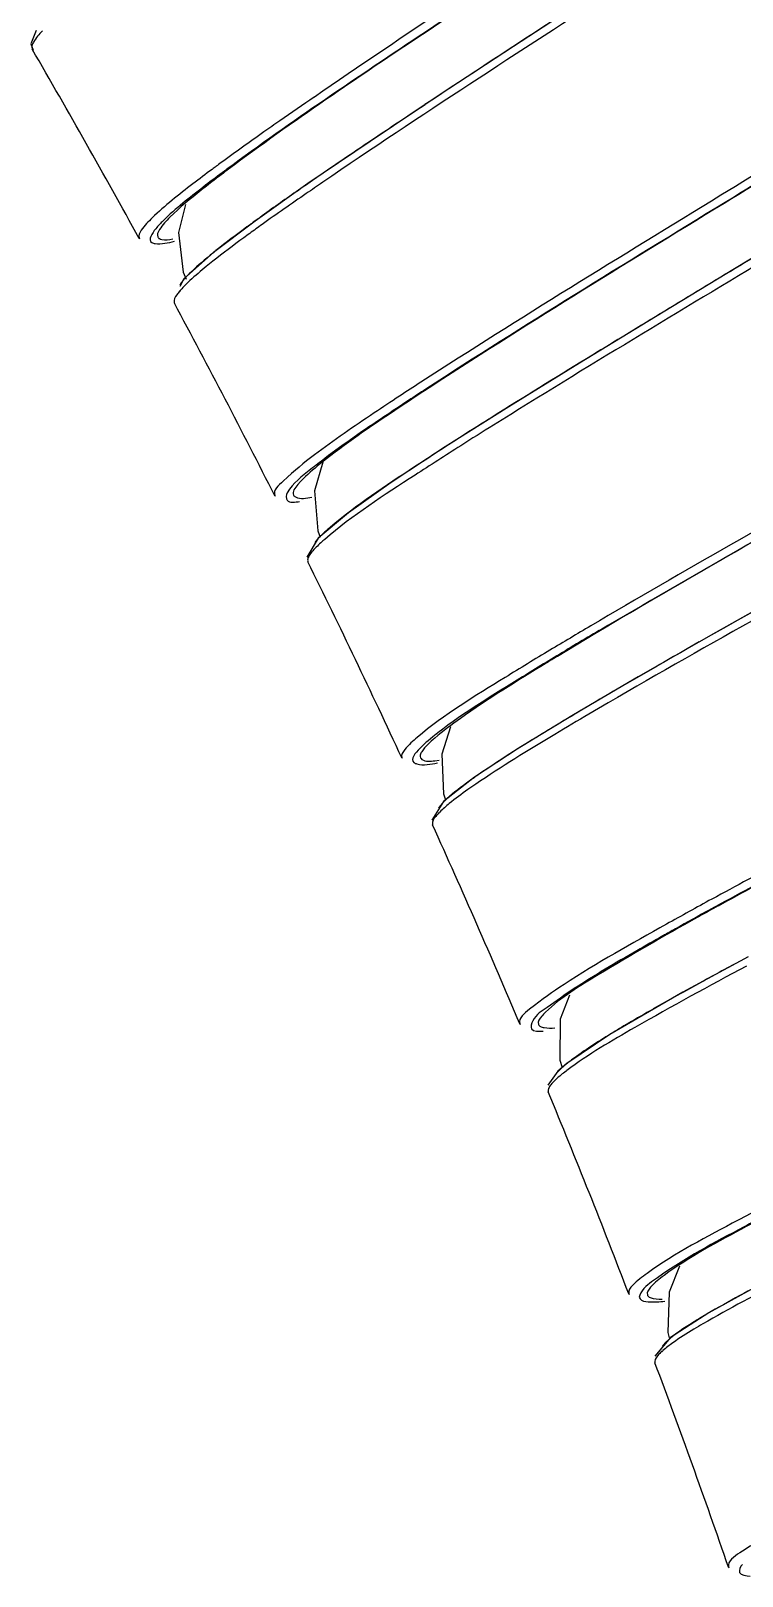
# Model space of a CAD drawing. Header units: millimetres. Extents: x 601 to 1195, y -13 to 407.
# Drawn here: x 1041.72 to 1047.33, y 326.82 to 339.03 of the extents above; entities that cross this region are included whole.
import ezdxf

# ---------------------------------------------------------------- set-up
doc = ezdxf.new("R2010")
doc.units = ezdxf.units.MM
doc.header["$LTSCALE"] = 0.1

msp = doc.modelspace()

# ---------------------------------------------------------------- linework, layer by layer
at = {"color": 7, "linetype": 'Continuous'}
for p, q in [((1041.757, 339.027), (1041.716, 338.922)), ((1041.716, 338.922), (1041.734, 338.873)), ((1044.828, 338.442), (1044.718, 338.369)), ((1043.903, 337.819), (1043.486, 337.524)), ((1043.828, 337.766), (1043.794, 337.743)), ((1043.848, 337.78), (1043.828, 337.766)), ((1042.937, 337.655), (1042.882, 337.432)), ((1043.486, 337.524), (1043.157, 337.275)), ((1042.57, 337.39), (1042.574, 337.383)), ((1042.57, 337.39), (1042.571, 337.387)), ((1042.882, 337.432), (1042.919, 337.12)), ((1043.157, 337.275), (1042.924, 337.067)), ((1042.919, 337.12), (1042.943, 337.064)), ((1042.924, 337.067), (1042.891, 337.008)), ((1042.847, 336.881), (1042.849, 336.876)), ((1046.537, 336.701), (1046.418, 336.628)), ((1045.412, 336.009), (1045.334, 335.959)), ((1044.02, 335.619), (1043.956, 335.393)), ((1043.642, 335.357), (1043.644, 335.352)), ((1043.642, 335.357), (1043.643, 335.354)), ((1043.956, 335.393), (1043.981, 335.077)), ((1044.223, 335.221), (1043.983, 335.021)), ((1043.981, 335.077), (1044, 335.027)), ((1043.983, 335.021), (1043.895, 334.871)), ((1046.994, 334.201), (1046.898, 334.146)), ((1046, 333.625), (1045.563, 333.358)), ((1045.948, 333.593), (1045.924, 333.579)), ((1045.03, 333.529), (1044.96, 333.313)), ((1045.563, 333.358), (1045.219, 333.132)), ((1044.644, 333.289), (1044.645, 333.286)), ((1044.644, 333.289), (1044.647, 333.282)), ((1044.905, 333.262), (1044.941, 333.266)), ((1044.96, 333.313), (1044.973, 333)), ((1045.219, 333.132), (1044.974, 332.94)), ((1044.973, 333), (1044.989, 332.953)), ((1044.974, 332.94), (1044.881, 332.793)), ((1047.125, 332.111), (1047.081, 332.087)), ((1047.142, 332.116), (1047.102, 332.094)), ((1047.381, 331.715), (1046.863, 331.434)), ((1045.97, 331.412), (1045.896, 331.221)), ((1046.863, 331.434), (1046.288, 331.101)), ((1045.576, 331.187), (1045.577, 331.185)), ((1045.576, 331.187), (1045.579, 331.181)), ((1045.896, 331.221), (1045.893, 330.899)), ((1046.288, 331.101), (1045.948, 330.873)), ((1045.893, 330.899), (1045.91, 330.841)), ((1045.876, 330.812), (1045.799, 330.701)), ((1045.948, 330.873), (1045.876, 330.812)), ((1046.838, 329.272), (1046.755, 329.066)), ((1046.437, 329.057), (1046.439, 329.049)), ((1046.437, 329.057), (1046.438, 329.054)), ((1046.755, 329.066), (1046.745, 328.749)), ((1047.07, 328.903), (1046.768, 328.708)), ((1046.768, 328.708), (1046.643, 328.561)), ((1046.745, 328.749), (1046.757, 328.705)), ((1046.709, 328.649), (1046.7, 328.638)), ((1046.735, 328.676), (1046.719, 328.66)), ((1047.225, 326.897), (1047.227, 326.891)), ((1047.225, 326.897), (1047.226, 326.895))]:
    msp.add_line(p, q, dxfattribs=at)
for points in [[(1046.056, 339.247), (1045.527, 338.902), (1044.941, 338.517)], [(1044.941, 338.517), (1044.394, 338.153), (1043.903, 337.819)], [(1048.376, 337.812), (1047.272, 337.146), (1046.648, 336.768)], [(1046.648, 336.768), (1046.048, 336.402), (1045.489, 336.057)], [(1045.489, 336.057), (1044.987, 335.74), (1044.56, 335.459), (1044.223, 335.221)], [(1048.269, 334.918), (1047.695, 334.597), (1047.083, 334.251)], [(1047.083, 334.251), (1046.512, 333.925), (1046, 333.625)], [(1048.542, 329.662), (1047.975, 329.382), (1047.476, 329.126), (1047.07, 328.903)]]:
    msp.add_lwpolyline(points, dxfattribs=at)
for centre, radius, start, end in [((1154.078, 173.116), 198.163, 123.08932, 123.45726), ((1041.748, 338.894), 0.0252, 203.9318, 209.9538), ((982.961, 304.665), 68, 28.76382, 30.20987), ((1068.879, 302.149), 44.078, 124.4359, 124.8647), ((1052.118, 325.834), 15.062, 126.224, 126.4057), ((1051.348, 326.878), 13.764, 126.406, 126.5758), ((1049.293, 329.854), 10.073, 127.0869, 127.4052), ((1050.211, 328.639), 11.596, 126.7274, 127.0857), ((1051.279, 327.072), 13.498, 126.4283, 126.6257), ((1062.313, 311.213), 32.354, 124.4889, 124.7992), ((1055.215, 321.368), 19.965, 124.8961, 125.9024), ((1051.011, 327.182), 12.79, 126.1815, 126.3989), ((1051.865, 326.014), 14.237, 125.947, 126.181), ((1053.136, 324.079), 16.495, 125.5677, 125.7766), ((1325.434, -123.006), 537.693, 121.09721, 121.24452), ((982.961, 304.665), 68, 26.82716, 28.2732), ((1043.32, 336.607), 0.563, 138.4862, 140.0632), ((1062.541, 308.833), 32.66, 122.9122, 123.2663), ((1061.743, 310.164), 31.042, 123.0033, 123.3001), ((1068.161, 299.633), 42.904, 122.1453, 122.552), ((1070.195, 296.126), 46.897, 121.9642, 122.3374), ((1044.963, 334.058), 1.371, 131.6666, 132.4224), ((1045.168, 333.826), 1.68, 130.436, 131.6486), ((1045.094, 333.782), 1.621, 130.7447, 131.4208), ((1043.926, 334.844), 0.0252, 201.4072, 205.9544), ((982.961, 304.665), 68, 24.89049, 26.33653), ((1148.928, 154.525), 206.576, 119.20848, 119.56705), ((1068.99, 295.549), 45.011, 120.5121, 120.9892), ((1067.861, 297.562), 42.638, 120.5264, 121.0827), ((1061.227, 308.759), 29.618, 121.2269, 121.4254), ((1062.642, 305.723), 32.487, 120.611, 120.9199), ((1048.488, 328.464), 5.698, 124.3892, 124.527), ((1045.083, 332.794), 0.176, 144.7804, 147.6387), ((1045.353, 332.444), 0.581, 134.6624, 135.678), ((1045.125, 332.764), 0.227, 141.9569, 144.7709), ((1044.911, 332.767), 0.0256, 193.6061, 204.3242), ((982.961, 304.665), 68, 22.95377, 24.39981), ((1082.572, 267.043), 74.163, 118.07645, 118.58039), ((1083.114, 266.16), 75.132, 118.10055, 118.62079), ((1081.441, 269.526), 71.371, 118.18297, 118.72237), ((1066.522, 296.594), 40.469, 118.7101, 119.1567), ((1067.53, 294.972), 42.371, 118.8243, 119.016), ((1062.026, 304.665), 31.23, 119.1679, 119.3738), ((1067.516, 294.1), 42.665, 118.2341, 118.7238), ((1059.301, 309.058), 25.6, 118.6894, 119.6662), ((1054.063, 318.263), 15.009, 119.6856, 120.5524), ((1046.876, 329.714), 1.483, 127.2783, 128.2922), ((1047.009, 329.539), 1.703, 126.9281, 127.2925), ((1046.984, 329.432), 1.729, 126.7694, 127.0528), ((1046.767, 329.852), 1.307, 128.3086, 128.5636), ((1045.826, 330.657), 0.0253, 193.3003, 201.7359), ((982.961, 304.665), 68, 21.01722, 22.46326), ((1047.094, 328.158), 0.591, 130.861, 131.4712), ((1046.896, 328.488), 0.247, 137.9554, 139.321), ((1046.929, 328.458), 0.291, 136.1628, 137.9417), ((982.961, 304.665), 68, 19.08055, 20.5266)]:
    msp.add_arc(centre, radius, start, end, dxfattribs=at)
for points, knots in [([(1046.946, 340.416), (1046.241, 339.95), (1045.005, 339.135), (1043.775, 338.31), (1043.264, 337.933)], [0, 0, 0, 0, 0.570972, 1, 1, 1, 1]), ([(1046.945, 340.416), (1046.239, 339.948), (1045.008, 339.134), (1043.781, 338.31), (1043.276, 337.933)], [0, 0, 0, 0, 0.573638, 1, 1, 1, 1]), ([(1046.909, 340.471), (1046.64, 340.293), (1045.652, 339.641), (1044.663, 338.99), (1043.954, 338.503)], [0, 0, 0, 0, 0.272562, 1, 1, 1, 1]), ([(1047.254, 339.949), (1046.955, 339.754), (1045.873, 339.053), (1044.79, 338.355), (1044.02, 337.83)], [0, 0, 0, 0, 0.277241, 1, 1, 1, 1]), ([(1041.737, 338.937), (1041.731, 338.927), (1041.723, 338.911), (1041.722, 338.89), (1041.725, 338.884)], [0, 0, 0, 0, 0.5954, 1, 1, 1, 1]), ([(1044.718, 338.369), (1044.653, 338.326), (1044.41, 338.164), (1044.168, 338.001), (1043.992, 337.88)], [0, 0, 0, 0, 0.26711, 1, 1, 1, 1]), ([(1043.682, 338.315), (1043.64, 338.286), (1043.484, 338.177), (1043.33, 338.067), (1043.218, 337.985)], [0, 0, 0, 0, 0.270611, 1, 1, 1, 1]), ([(1048.083, 338.29), (1047.777, 338.102), (1046.678, 337.428), (1045.577, 336.757), (1044.796, 336.251)], [0, 0, 0, 0, 0.278392, 1, 1, 1, 1]), ([(1048.117, 338.233), (1047.808, 338.043), (1046.706, 337.366), (1045.602, 336.692), (1044.824, 336.183)], [0, 0, 0, 0, 0.280604, 1, 1, 1, 1]), ([(1048.117, 338.234), (1047.811, 338.046), (1046.713, 337.373), (1045.613, 336.702), (1044.835, 336.197)], [0, 0, 0, 0, 0.279183, 1, 1, 1, 1]), ([(1043.146, 337.932), (1043.096, 337.894), (1042.934, 337.772), (1042.774, 337.646), (1042.674, 337.549)], [0, 0, 0, 0, 0.311804, 1, 1, 1, 1]), ([(1043.226, 337.905), (1043.176, 337.868), (1043.017, 337.747), (1042.859, 337.623), (1042.76, 337.526)], [0, 0, 0, 0, 0.311755, 1, 1, 1, 1]), ([(1043.174, 337.856), (1043.136, 337.826), (1043.012, 337.73), (1042.891, 337.631), (1042.814, 337.554)], [0, 0, 0, 0, 0.305964, 1, 1, 1, 1]), ([(1044.02, 337.83), (1043.977, 337.8), (1043.816, 337.69), (1043.657, 337.579), (1043.541, 337.497)], [0, 0, 0, 0, 0.269819, 1, 1, 1, 1]), ([(1048.41, 337.756), (1048.134, 337.59), (1047.118, 336.979), (1046.101, 336.369), (1045.368, 335.912)], [0, 0, 0, 0, 0.271749, 1, 1, 1, 1]), ([(1042.674, 337.549), (1042.643, 337.519), (1042.601, 337.477), (1042.562, 337.409), (1042.57, 337.39)], [0, 0, 0, 0, 0.674803, 1, 1, 1, 1]), ([(1042.76, 337.526), (1042.74, 337.506), (1042.7, 337.469), (1042.638, 337.374), (1042.67, 337.354)], [0, 0, 0, 0, 0.434131, 1, 1, 1, 1]), ([(1042.814, 337.554), (1042.783, 337.524), (1042.743, 337.484), (1042.708, 337.415), (1042.718, 337.398)], [0, 0, 0, 0, 0.678157, 1, 1, 1, 1]), ([(1042.67, 337.354), (1042.678, 337.35), (1042.739, 337.336), (1042.799, 337.353), (1042.85, 337.364)], [0, 0, 0, 0, 0.148429, 1, 1, 1, 1]), ([(1042.718, 337.398), (1042.719, 337.395), (1042.723, 337.39), (1042.728, 337.386), (1042.731, 337.385)], [0, 0, 0, 0, 0.474503, 1, 1, 1, 1]), ([(1042.731, 337.385), (1042.737, 337.382), (1042.771, 337.372), (1042.807, 337.377), (1042.836, 337.382)], [0, 0, 0, 0, 0.172029, 1, 1, 1, 1]), ([(1043.493, 337.461), (1043.46, 337.438), (1043.346, 337.355), (1043.233, 337.27), (1043.153, 337.207)], [0, 0, 0, 0, 0.279049, 1, 1, 1, 1]), ([(1043.177, 337.29), (1043.153, 337.271), (1043.074, 337.206), (1042.997, 337.139), (1042.948, 337.088)], [0, 0, 0, 0, 0.302177, 1, 1, 1, 1]), ([(1043.153, 337.207), (1043.135, 337.193), (1043.074, 337.144), (1043.014, 337.093), (1042.972, 337.054)], [0, 0, 0, 0, 0.283797, 1, 1, 1, 1]), ([(1042.912, 337.048), (1042.909, 337.043), (1042.901, 337.033), (1042.894, 337.023), (1042.892, 337.018)], [0, 0, 0, 0, 0.530314, 1, 1, 1, 1]), ([(1042.948, 337.088), (1042.941, 337.081), (1042.929, 337.068), (1042.918, 337.054), (1042.912, 337.048)], [0, 0, 0, 0, 0.528774, 1, 1, 1, 1]), ([(1042.889, 336.969), (1042.881, 336.96), (1042.862, 336.935), (1042.841, 336.901), (1042.847, 336.881)], [0, 0, 0, 0, 0.35508, 1, 1, 1, 1]), ([(1046.418, 336.628), (1046.329, 336.574), (1045.992, 336.369), (1045.657, 336.162), (1045.412, 336.009)], [0, 0, 0, 0, 0.265866, 1, 1, 1, 1]), ([(1044.626, 336.141), (1044.56, 336.097), (1044.333, 335.947), (1044.108, 335.793), (1043.955, 335.677)], [0, 0, 0, 0, 0.293474, 1, 1, 1, 1]), ([(1044.824, 336.183), (1044.734, 336.124), (1044.448, 335.934), (1044.163, 335.74), (1043.98, 335.59)], [0, 0, 0, 0, 0.311956, 1, 1, 1, 1]), ([(1044.7, 336.109), (1044.635, 336.065), (1044.411, 335.917), (1044.189, 335.765), (1044.037, 335.65)], [0, 0, 0, 0, 0.293454, 1, 1, 1, 1]), ([(1049.214, 336.012), (1048.901, 335.834), (1047.784, 335.198), (1046.664, 334.566), (1045.873, 334.086)], [0, 0, 0, 0, 0.280132, 1, 1, 1, 1]), ([(1049.181, 336.069), (1048.905, 335.912), (1047.888, 335.336), (1046.87, 334.76), (1046.137, 334.327)], [0, 0, 0, 0, 0.271875, 1, 1, 1, 1]), ([(1049.215, 336.013), (1048.941, 335.857), (1047.936, 335.287), (1046.929, 334.717), (1046.204, 334.289)], [0, 0, 0, 0, 0.271859, 1, 1, 1, 1]), ([(1045.076, 335.796), (1044.966, 335.726), (1044.627, 335.505), (1044.287, 335.282), (1044.078, 335.105)], [0, 0, 0, 0, 0.324081, 1, 1, 1, 1]), ([(1043.955, 335.677), (1043.869, 335.613), (1043.775, 335.53), (1043.626, 335.398), (1043.642, 335.357)], [0, 0, 0, 0, 0.707438, 1, 1, 1, 1]), ([(1044.037, 335.65), (1044, 335.622), (1043.896, 335.538), (1043.784, 335.454), (1043.74, 335.379)], [0, 0, 0, 0, 0.347671, 1, 1, 1, 1]), ([(1045.11, 335.75), (1044.989, 335.673), (1044.625, 335.437), (1044.257, 335.201), (1044.036, 335.01)], [0, 0, 0, 0, 0.327894, 1, 1, 1, 1]), ([(1043.98, 335.59), (1043.925, 335.545), (1043.859, 335.489), (1043.776, 335.387), (1043.789, 335.359)], [0, 0, 0, 0, 0.699803, 1, 1, 1, 1]), ([(1049.491, 335.525), (1049.179, 335.351), (1048.053, 334.725), (1046.926, 334.102), (1046.123, 333.631)], [0, 0, 0, 0, 0.277188, 1, 1, 1, 1]), ([(1043.74, 335.379), (1043.729, 335.361), (1043.728, 335.287), (1043.805, 335.306), (1043.838, 335.309)], [0, 0, 0, 0, 0.375595, 1, 1, 1, 1]), ([(1043.789, 335.359), (1043.793, 335.353), (1043.836, 335.321), (1043.892, 335.337), (1043.935, 335.343)], [0, 0, 0, 0, 0.141639, 1, 1, 1, 1]), ([(1044.021, 334.998), (1044.01, 334.988), (1043.973, 334.954), (1043.938, 334.919), (1043.919, 334.89)], [0, 0, 0, 0, 0.309971, 1, 1, 1, 1]), ([(1043.919, 334.89), (1043.912, 334.881), (1043.902, 334.864), (1043.9, 334.843), (1043.903, 334.835)], [0, 0, 0, 0, 0.598903, 1, 1, 1, 1]), ([(1045.815, 334.136), (1045.697, 334.065), (1045.341, 333.846), (1044.982, 333.627), (1044.767, 333.447)], [0, 0, 0, 0, 0.329972, 1, 1, 1, 1]), ([(1045.848, 334.077), (1045.736, 334.01), (1045.398, 333.8), (1045.056, 333.591), (1044.852, 333.419)], [0, 0, 0, 0, 0.329097, 1, 1, 1, 1]), ([(1046.898, 334.146), (1046.827, 334.105), (1046.559, 333.952), (1046.293, 333.798), (1046.099, 333.683)], [0, 0, 0, 0, 0.267712, 1, 1, 1, 1]), ([(1045.785, 334.032), (1045.555, 333.892), (1045.253, 333.707), (1044.932, 333.467), (1044.829, 333.376), (1044.803, 333.334)], [0, 0, 0, 0, 0.667405, 0.877057, 1, 1, 1, 1]), ([(1046.123, 333.631), (1046.033, 333.578), (1045.731, 333.399), (1045.432, 333.216), (1045.229, 333.077)], [0, 0, 0, 0, 0.298298, 1, 1, 1, 1]), ([(1045.924, 333.579), (1045.86, 333.54), (1045.639, 333.407), (1045.421, 333.269), (1045.27, 333.166)], [0, 0, 0, 0, 0.290546, 1, 1, 1, 1]), ([(1044.767, 333.447), (1044.732, 333.418), (1044.685, 333.377), (1044.638, 333.31), (1044.644, 333.289)], [0, 0, 0, 0, 0.675862, 1, 1, 1, 1]), ([(1044.852, 333.419), (1044.829, 333.4), (1044.786, 333.362), (1044.709, 333.275), (1044.739, 333.249)], [0, 0, 0, 0, 0.425829, 1, 1, 1, 1]), ([(1044.803, 333.334), (1044.797, 333.326), (1044.789, 333.311), (1044.789, 333.293), (1044.792, 333.286)], [0, 0, 0, 0, 0.586417, 1, 1, 1, 1]), ([(1044.739, 333.249), (1044.746, 333.243), (1044.808, 333.221), (1044.873, 333.236), (1044.927, 333.245)], [0, 0, 0, 0, 0.142054, 1, 1, 1, 1]), ([(1044.792, 333.286), (1044.794, 333.281), (1044.826, 333.252), (1044.871, 333.259), (1044.905, 333.262)], [0, 0, 0, 0, 0.15293, 1, 1, 1, 1]), ([(1045.259, 333.158), (1045.231, 333.14), (1045.143, 333.077), (1045.056, 333.012), (1045, 332.961)], [0, 0, 0, 0, 0.304043, 1, 1, 1, 1]), ([(1045.229, 333.077), (1045.208, 333.063), (1045.137, 333.014), (1045.068, 332.963), (1045.02, 332.924)], [0, 0, 0, 0, 0.286343, 1, 1, 1, 1]), ([(1045, 332.961), (1044.994, 332.955), (1044.982, 332.944), (1044.971, 332.933), (1044.966, 332.927)], [0, 0, 0, 0, 0.525901, 1, 1, 1, 1]), ([(1044.937, 332.85), (1044.929, 332.841), (1044.907, 332.817), (1044.881, 332.783), (1044.886, 332.761)], [0, 0, 0, 0, 0.359852, 1, 1, 1, 1]), ([(1044.966, 332.927), (1044.962, 332.923), (1044.955, 332.915), (1044.949, 332.908), (1044.946, 332.904)], [0, 0, 0, 0, 0.523548, 1, 1, 1, 1]), ([(1047.093, 332.17), (1046.973, 332.104), (1046.58, 331.887), (1046.188, 331.666), (1045.926, 331.496)], [0, 0, 0, 0, 0.303912, 1, 1, 1, 1]), ([(1046.978, 332.025), (1046.715, 331.879), (1046.31, 331.642), (1045.902, 331.395), (1045.779, 331.277)], [0, 0, 0, 0, 0.639021, 1, 1, 1, 1]), ([(1046.707, 331.88), (1046.638, 331.841), (1046.402, 331.706), (1046.167, 331.568), (1046.006, 331.463)], [0, 0, 0, 0, 0.292589, 1, 1, 1, 1]), ([(1047.367, 331.641), (1047.071, 331.484), (1046.592, 331.221), (1046.118, 330.944), (1045.949, 330.817)], [0, 0, 0, 0, 0.613018, 1, 1, 1, 1]), ([(1045.926, 331.496), (1045.832, 331.436), (1045.729, 331.357), (1045.563, 331.231), (1045.576, 331.187)], [0, 0, 0, 0, 0.709283, 1, 1, 1, 1]), ([(1046.006, 331.463), (1045.933, 331.416), (1045.823, 331.329), (1045.689, 331.251), (1045.648, 331.122), (1045.729, 331.126), (1045.76, 331.126)], [0, 0, 0, 0, 0.45331, 0.725055, 0.836378, 1, 1, 1, 1]), ([(1045.779, 331.277), (1045.769, 331.267), (1045.745, 331.242), (1045.715, 331.202), (1045.724, 331.18)], [0, 0, 0, 0, 0.372246, 1, 1, 1, 1]), ([(1045.724, 331.18), (1045.727, 331.173), (1045.741, 331.161), (1045.759, 331.157), (1045.77, 331.155)], [0, 0, 0, 0, 0.409214, 1, 1, 1, 1]), ([(1046.434, 331.189), (1046.388, 331.161), (1046.236, 331.07), (1046.085, 330.975), (1045.986, 330.9)], [0, 0, 0, 0, 0.3038, 1, 1, 1, 1]), ([(1045.942, 330.812), (1045.929, 330.802), (1045.886, 330.769), (1045.845, 330.733), (1045.822, 330.704)], [0, 0, 0, 0, 0.311911, 1, 1, 1, 1]), ([(1045.822, 330.704), (1045.815, 330.695), (1045.804, 330.679), (1045.799, 330.659), (1045.801, 330.651)], [0, 0, 0, 0, 0.596917, 1, 1, 1, 1]), ([(1047.66, 329.822), (1047.54, 329.76), (1047.175, 329.568), (1046.807, 329.376), (1046.582, 329.215)], [0, 0, 0, 0, 0.327518, 1, 1, 1, 1]), ([(1047.69, 329.761), (1047.575, 329.702), (1047.228, 329.519), (1046.879, 329.335), (1046.664, 329.18)], [0, 0, 0, 0, 0.326669, 1, 1, 1, 1]), ([(1047.69, 329.755), (1047.581, 329.699), (1047.251, 329.523), (1046.919, 329.347), (1046.716, 329.198)], [0, 0, 0, 0, 0.327353, 1, 1, 1, 1]), ([(1047.937, 329.299), (1047.845, 329.253), (1047.537, 329.097), (1047.231, 328.937), (1047.022, 328.815)], [0, 0, 0, 0, 0.296745, 1, 1, 1, 1]), ([(1046.582, 329.215), (1046.541, 329.186), (1046.489, 329.146), (1046.431, 329.079), (1046.437, 329.057)], [0, 0, 0, 0, 0.679076, 1, 1, 1, 1]), ([(1046.664, 329.18), (1046.621, 329.149), (1046.564, 329.118), (1046.512, 329.03), (1046.526, 329.013)], [0, 0, 0, 0, 0.706613, 1, 1, 1, 1]), ([(1046.716, 329.198), (1046.678, 329.17), (1046.628, 329.133), (1046.577, 329.065), (1046.584, 329.044)], [0, 0, 0, 0, 0.682154, 1, 1, 1, 1]), ([(1047.789, 329.288), (1047.717, 329.251), (1047.47, 329.124), (1047.226, 328.994), (1047.057, 328.894)], [0, 0, 0, 0, 0.291927, 1, 1, 1, 1]), ([(1046.526, 329.013), (1046.54, 328.995), (1046.616, 328.986), (1046.679, 328.99), (1046.723, 328.994)], [0, 0, 0, 0, 0.337522, 1, 1, 1, 1]), ([(1046.584, 329.044), (1046.585, 329.042), (1046.587, 329.038), (1046.59, 329.035), (1046.591, 329.034)], [0, 0, 0, 0, 0.48689, 1, 1, 1, 1]), ([(1046.591, 329.034), (1046.596, 329.029), (1046.63, 329.011), (1046.671, 329.012), (1046.702, 329.012)], [0, 0, 0, 0, 0.162963, 1, 1, 1, 1]), ([(1047.057, 328.894), (1047.026, 328.877), (1046.928, 328.817), (1046.831, 328.755), (1046.769, 328.705)], [0, 0, 0, 0, 0.305904, 1, 1, 1, 1]), ([(1047.022, 328.815), (1046.998, 328.801), (1046.918, 328.754), (1046.839, 328.704), (1046.785, 328.666)], [0, 0, 0, 0, 0.288766, 1, 1, 1, 1]), ([(1046.769, 328.705), (1046.763, 328.7), (1046.752, 328.691), (1046.741, 328.681), (1046.735, 328.676)], [0, 0, 0, 0, 0.523611, 1, 1, 1, 1]), ([(1046.702, 328.602), (1046.693, 328.593), (1046.669, 328.57), (1046.642, 328.54), (1046.643, 328.518)], [0, 0, 0, 0, 0.351883, 1, 1, 1, 1]), ([(1046.643, 328.518), (1046.643, 328.516), (1046.643, 328.513), (1046.644, 328.511), (1046.644, 328.509)], [0, 0, 0, 0, 0.507163, 1, 1, 1, 1]), ([(1047.611, 327.191), (1047.509, 327.135), (1047.397, 327.061), (1047.215, 326.944), (1047.225, 326.897)], [0, 0, 0, 0, 0.709728, 1, 1, 1, 1]), ([(1047.334, 326.916), (1047.319, 326.9), (1047.287, 326.831), (1047.366, 326.827), (1047.395, 326.824)], [0, 0, 0, 0, 0.435482, 1, 1, 1, 1])]:
    msp.add_open_spline(points, degree=3, knots=knots, dxfattribs=at)
for points in [[(1041.806, 339.025), (1041.78, 338.998), (1041.755, 338.97), (1041.737, 338.937)], [(1043.422, 337.477), (1043.339, 337.416), (1043.257, 337.354), (1043.177, 337.29)], [(1042.972, 337.054), (1042.947, 337.031), (1042.922, 337.006), (1042.899, 336.98)], [(1044.038, 335.069), (1044.01, 335.044), (1043.982, 335.017), (1043.959, 334.986)], [(1045.02, 332.924), (1044.994, 332.903), (1044.969, 332.881), (1044.945, 332.857)], [(1045.77, 331.155), (1045.797, 331.151), (1045.824, 331.151), (1045.852, 331.153)], [(1045.952, 330.874), (1045.922, 330.85), (1045.892, 330.825), (1045.867, 330.796)], [(1046.785, 328.666), (1046.758, 328.647), (1046.732, 328.627), (1046.707, 328.606)]]:
    msp.add_open_spline(points, degree=3, dxfattribs=at)

doc.saveas('drawing.dxf')
